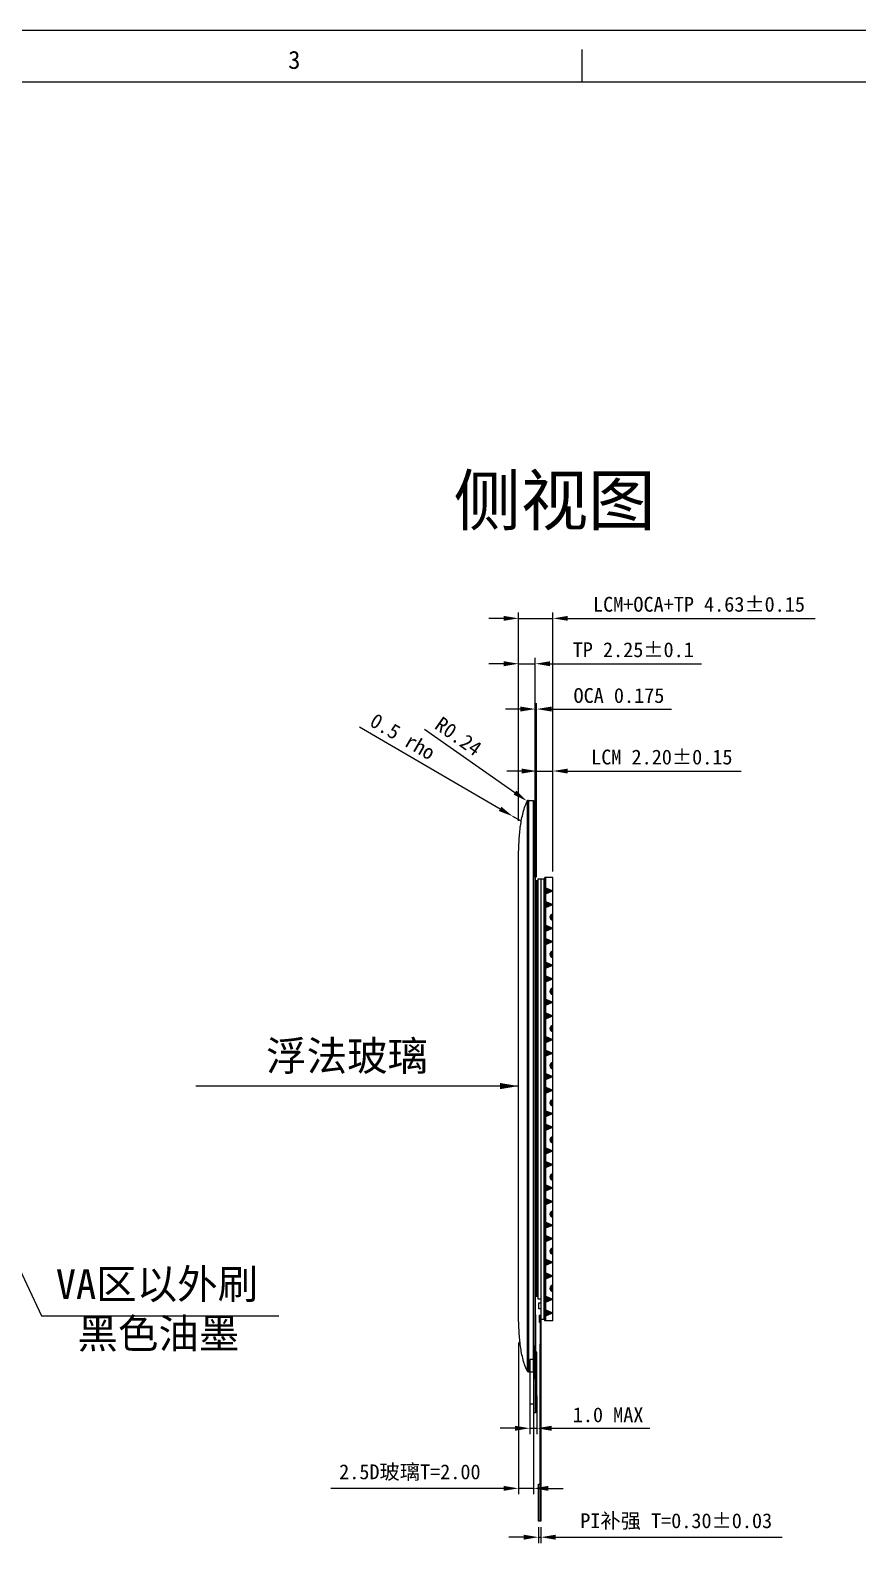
# Model space of a CAD drawing. Header units: millimetres. Extents: x 3346 to 4468, y 1053 to 1397.
# Drawn here: x 4145.8 to 4257.3, y 1193 to 1397 of the extents above; entities that cross this region are included whole.
import ezdxf

# ---------------------------------------------------------------- set-up
doc = ezdxf.new("R2010")
doc.units = ezdxf.units.MM
for name, color, linetype in [('', 7, 'Continuous'), ('02_ALL_AXES', 7, 'Continuous'), ('BL', 7, 'Continuous'), ('DIM', 3, 'Continuous'), ('LCD_FPC', 22, 'Continuous')]:
    doc.layers.add(name, color=color, linetype=linetype)
doc.styles.get("Standard").update_dxf_attribs({"font": 'txt', "bigfont": 'gbcbig.shx'})
doc.styles.add('WMF-ARIAL0', font='arial.ttf')
doc.styles.add('宋', font='')
doc.styles.add('宋体', font='')
doc.styles.get('宋').set_extended_font_data('SimSun')
doc.styles.get('宋体').set_extended_font_data('SimSun')
doc.dimstyles.new('ISO-25', dxfattribs={"dimtxt": 2.5, "dimasz": 2.5, "dimexe": 1.25, "dimexo": 0.625, "dimtad": 1, "dimtxsty": 'Standard', "dimcen": 2.5, "dimadec": 0, "dimazin": 0, "dimtfac": 1, "dimtmove": 0, "dimatfit": 3, "dimfxl": 1, "dimarcsym": 0})
doc.dimstyles.new('zengy', dxfattribs={"dimscale": 4, "dimtxt": 0.5, "dimasz": 0.5, "dimexe": 0.2, "dimexo": 0.2, "dimgap": 0.2, "dimtad": 1, "dimzin": 0, "dimdsep": 46, "dimtxsty": '宋体', "dimcen": 0.141421, "dimadec": 3, "dimazin": 0, "dimtfac": 1, "dimtmove": 0, "dimatfit": 3, "dimfxl": 0.2, "dimtolj": 1, "dimtzin": 0, "dimarcsym": 0})

# ---------------------------------------------------------------- blocks, each defined once
blk = doc.blocks.new('*D110')
at = {"layer": 'BL', "color": 0, "lineweight": -2, "ltscale": 5, "transparency": 16777216}
for p, q in [((4212.06, 1297.16), (4210.06, 1297.16)), ((4214.06, 1283.15), (4214.06, 1297.96)), ((4214.06, 1297.16), (4216.26, 1297.16)), ((4216.26, 1283.6), (4216.26, 1297.96)), ((4218.26, 1297.16), (4241.61, 1297.16))]:
    blk.add_line(p, q, dxfattribs=at)
at = {"layer": 'BL', "color": 0, "ltscale": 5, "transparency": 16777216}
for points in [[(4212.06, 1297.49), (4212.06, 1296.82), (4214.06, 1297.16)], [(4218.26, 1297.49), (4218.26, 1296.82), (4216.26, 1297.16)]]:
    blk.add_solid(points, dxfattribs=at)
at = {"layer": 'Defpoints', "color": 0, "ltscale": 5, "transparency": 16777216}
for p in [(4216.26, 1297.16), (4216.26, 1282.8), (4214.06, 1282.35)]:
    blk.add_point(p, dxfattribs=at)
at = {"layer": 'BL', "color": 0, "ltscale": 5, "transparency": 16777216, "insert": (4230.93, 1299.03), "char_height": 2, "attachment_point": 5, "style": '宋体'}
blk.add_mtext('\\A1;LCM 2.20%%P0.15', dxfattribs=at)
blk = doc.blocks.new('*D122')
at = {"layer": 'BL', "color": 0, "lineweight": -2, "ltscale": 5, "transparency": 16777216}
for p, q in [((4211.88, 1305.51), (4209.88, 1305.51)), ((4213.88, 1282.87), (4213.88, 1306.31)), ((4213.88, 1305.51), (4214.06, 1305.51)), ((4214.06, 1282.87), (4214.06, 1306.31)), ((4216.06, 1305.51), (4232.25, 1305.51))]:
    blk.add_line(p, q, dxfattribs=at)
at = {"layer": 'BL', "color": 0, "ltscale": 5, "transparency": 16777216}
for points in [[(4211.88, 1305.84), (4211.88, 1305.18), (4213.88, 1305.51)], [(4216.06, 1305.84), (4216.06, 1305.18), (4214.06, 1305.51)]]:
    blk.add_solid(points, dxfattribs=at)
at = {"layer": 'Defpoints', "color": 0, "ltscale": 5, "transparency": 16777216}
for p in [(4214.06, 1305.51), (4213.88, 1282.07), (4214.06, 1282.07)]:
    blk.add_point(p, dxfattribs=at)
at = {"layer": 'BL', "color": 0, "ltscale": 5, "transparency": 16777216, "insert": (4225.15, 1307.32), "char_height": 2, "attachment_point": 5, "style": '宋体'}
blk.add_mtext('\\A1;OCA 0.175', dxfattribs=at)
blk = doc.blocks.new('*D123')
at = {"layer": 'BL', "color": 0, "lineweight": -2, "ltscale": 5, "transparency": 16777216}
for p, q in [((4211.63, 1220.17), (4211.63, 1199.7)), ((4213.63, 1220.17), (4213.63, 1199.7)), ((4209.63, 1200.5), (4186.3, 1200.5)), ((4213.63, 1200.5), (4211.63, 1200.5)), ((4215.63, 1200.5), (4217.63, 1200.5))]:
    blk.add_line(p, q, dxfattribs=at)
at = {"layer": 'BL', "color": 0, "ltscale": 5, "transparency": 16777216}
for points in [[(4209.63, 1200.83), (4209.63, 1200.17), (4211.63, 1200.5)], [(4215.63, 1200.83), (4215.63, 1200.17), (4213.63, 1200.5)]]:
    blk.add_solid(points, dxfattribs=at)
at = {"layer": 'Defpoints', "color": 0, "ltscale": 5, "transparency": 16777216}
for p in [(4211.63, 1220.97), (4213.63, 1220.97), (4213.63, 1200.5)]:
    blk.add_point(p, dxfattribs=at)
at = {"layer": 'BL', "color": 0, "ltscale": 5, "transparency": 16777216, "insert": (4196.97, 1202.62), "char_height": 2, "attachment_point": 5, "style": '宋体'}
blk.add_mtext('\\A1;2.5D玻璃T=2.00', dxfattribs=at)
blk = doc.blocks.new('*D124')
at = {"layer": 'BL', "color": 0, "lineweight": -2, "ltscale": 5, "transparency": 16777216}
for p, q in [((4209.63, 1311.62), (4207.63, 1311.62)), ((4211.63, 1292.38), (4211.63, 1312.42)), ((4211.63, 1311.62), (4213.88, 1311.62)), ((4213.88, 1290.1), (4213.88, 1312.42)), ((4215.88, 1311.62), (4236.27, 1311.62))]:
    blk.add_line(p, q, dxfattribs=at)
at = {"layer": 'BL', "color": 0, "ltscale": 5, "transparency": 16777216}
for points in [[(4209.63, 1311.95), (4209.63, 1311.28), (4211.63, 1311.62)], [(4215.88, 1311.95), (4215.88, 1311.28), (4213.88, 1311.62)]]:
    blk.add_solid(points, dxfattribs=at)
at = {"layer": 'Defpoints', "color": 0, "ltscale": 5, "transparency": 16777216}
for p in [(4213.88, 1311.62), (4211.63, 1291.58), (4213.88, 1289.3)]:
    blk.add_point(p, dxfattribs=at)
at = {"layer": 'BL', "color": 0, "ltscale": 5, "transparency": 16777216, "insert": (4227.08, 1313.49), "char_height": 2, "attachment_point": 5, "style": '宋体'}
blk.add_mtext('\\A1;TP 2.25%%P0.1', dxfattribs=at)
blk = doc.blocks.new('*D125')
at = {"layer": 'BL', "color": 0, "lineweight": -2, "ltscale": 5, "transparency": 16777216}
for p, q in [((4209.63, 1317.73), (4207.63, 1317.73)), ((4211.63, 1290.46), (4211.63, 1318.53)), ((4211.63, 1317.73), (4216.26, 1317.73)), ((4216.26, 1290.46), (4216.26, 1318.53)), ((4218.26, 1317.73), (4251.62, 1317.73))]:
    blk.add_line(p, q, dxfattribs=at)
at = {"layer": 'BL', "color": 0, "ltscale": 5, "transparency": 16777216}
for points in [[(4209.63, 1318.06), (4209.63, 1317.4), (4211.63, 1317.73)], [(4218.26, 1318.06), (4218.26, 1317.4), (4216.26, 1317.73)]]:
    blk.add_solid(points, dxfattribs=at)
at = {"layer": 'Defpoints', "color": 0, "ltscale": 5, "transparency": 16777216}
for p in [(4216.26, 1317.73), (4211.63, 1289.66), (4216.26, 1289.66)]:
    blk.add_point(p, dxfattribs=at)
at = {"layer": 'BL', "color": 0, "ltscale": 5, "transparency": 16777216, "insert": (4235.94, 1319.61), "char_height": 2, "attachment_point": 5, "style": '宋体'}
blk.add_mtext('\\A1;LCM+OCA+TP 4.63%%P0.15', dxfattribs=at)
blk = doc.blocks.new('*D127')
at = {"layer": 'BL', "color": 0, "lineweight": -2, "ltscale": 5, "transparency": 16777216}
for p, q in [((4214.31, 1195.28), (4214.31, 1193.12)), ((4214.61, 1195.28), (4214.61, 1193.12)), ((4212.31, 1193.92), (4210.31, 1193.92)), ((4214.31, 1193.92), (4214.61, 1193.92)), ((4216.61, 1193.92), (4247.13, 1193.92))]:
    blk.add_line(p, q, dxfattribs=at)
at = {"layer": 'BL', "color": 0, "ltscale": 5, "transparency": 16777216}
for points in [[(4212.31, 1194.25), (4212.31, 1193.59), (4214.31, 1193.92)], [(4216.61, 1194.25), (4216.61, 1193.59), (4214.61, 1193.92)]]:
    blk.add_solid(points, dxfattribs=at)
at = {"layer": 'Defpoints', "color": 0, "ltscale": 5, "transparency": 16777216}
for p in [(4214.31, 1196.08), (4214.61, 1196.08), (4214.61, 1193.92)]:
    blk.add_point(p, dxfattribs=at)
at = {"layer": 'BL', "color": 0, "ltscale": 5, "transparency": 16777216, "insert": (4232.87, 1196.02), "char_height": 2, "attachment_point": 5, "style": '宋体'}
blk.add_mtext('\\A1;PI补强 T=0.30%%P0.03', dxfattribs=at)
blk = doc.blocks.new('*D137')
at = {"layer": 'BL', "color": 0, "lineweight": -2, "ltscale": 5, "transparency": 16777216}
for p, q in [((4190.19, 1303.1), (4209.13, 1292.06)), ((4211.98, 1290.4), (4210.86, 1291.05))]:
    blk.add_line(p, q, dxfattribs=at)
at = {"layer": 'BL', "color": 0, "ltscale": 5, "transparency": 16777216}
blk.add_solid([(4209.3, 1292.35), (4208.96, 1291.77), (4210.86, 1291.05)], dxfattribs=at)
at = {"layer": 'Defpoints', "color": 0, "ltscale": 5, "transparency": 16777216}
for p in [(4210.86, 1291.05), (4211.98, 1290.4)]:
    blk.add_point(p, dxfattribs=at)
at = {"layer": 'BL', "color": 0, "ltscale": 5, "transparency": 16777216, "insert": (4196, 1301.8), "char_height": 2, "attachment_point": 5, "rotation": 329.7623, "style": '宋体'}
blk.add_mtext('\\A1;0.5 rho', dxfattribs=at)
blk = doc.blocks.new('*D151')
at = {"layer": 'BL', "color": 0, "lineweight": -2, "ltscale": 5, "transparency": 16777216}
for p, q in [((4198.96, 1302.81), (4211.14, 1294.26)), ((4212.97, 1292.97), (4212.77, 1293.11))]:
    blk.add_line(p, q, dxfattribs=at)
at = {"layer": 'BL', "color": 0, "ltscale": 5, "transparency": 16777216}
blk.add_solid([(4211.33, 1294.53), (4210.94, 1293.98), (4212.77, 1293.11)], dxfattribs=at)
at = {"layer": 'Defpoints', "color": 0, "ltscale": 5, "transparency": 16777216}
for p in [(4212.77, 1293.11), (4212.97, 1292.97)]:
    blk.add_point(p, dxfattribs=at)
at = {"layer": 'BL', "color": 0, "ltscale": 5, "transparency": 16777216, "insert": (4203.5, 1301.83), "char_height": 2, "attachment_point": 5, "rotation": 324.8946, "style": '宋体'}
blk.add_mtext('\\A1;R0.24', dxfattribs=at)
blk = doc.blocks.new('*D153')
at = {"layer": 'BL', "color": 0, "lineweight": -2, "ltscale": 5, "transparency": 16777216}
for p, q in [((4213.14, 1212.98), (4213.14, 1207.8)), ((4214.08, 1212.98), (4214.08, 1207.8)), ((4211.14, 1208.6), (4209.14, 1208.6)), ((4213.14, 1208.6), (4214.08, 1208.6)), ((4216.08, 1208.6), (4229.3, 1208.6))]:
    blk.add_line(p, q, dxfattribs=at)
at = {"layer": 'BL', "color": 0, "ltscale": 5, "transparency": 16777216}
for points in [[(4211.14, 1208.93), (4211.14, 1208.26), (4213.14, 1208.6)], [(4216.08, 1208.93), (4216.08, 1208.26), (4214.08, 1208.6)]]:
    blk.add_solid(points, dxfattribs=at)
at = {"layer": 'Defpoints', "color": 0, "ltscale": 5, "transparency": 16777216}
for p in [(4213.14, 1213.78), (4214.08, 1213.78), (4214.08, 1208.6)]:
    blk.add_point(p, dxfattribs=at)
at = {"layer": 'BL', "color": 0, "ltscale": 5, "transparency": 16777216, "insert": (4223.69, 1210.4), "char_height": 2, "attachment_point": 5, "style": '宋体'}
blk.add_mtext('\\A1;1.0 MAX', dxfattribs=at)

msp = doc.modelspace()

# ---------------------------------------------------------------- hatches: boundary and pattern name
at = {"layer": 'DIM'}
for points in [[(4216.2559, 1277.068), (4216.2559, 1277.868, 1)], [(4216.2559, 1272.0663), (4216.2559, 1272.8663, 1)], [(4216.2559, 1267.0645), (4216.2559, 1267.8645, 1)], [(4216.2559, 1262.0627), (4216.2559, 1262.8627, 1)], [(4216.2559, 1257.061), (4216.2559, 1257.861, 1)], [(4216.2559, 1252.0592), (4216.2559, 1252.8592, 1)], [(4216.2559, 1247.0574), (4216.2559, 1247.8574, 1)], [(4216.2559, 1242.0556), (4216.2559, 1242.8556, 1)], [(4216.2559, 1237.0539), (4216.2559, 1237.8539, 1)], [(4216.2559, 1232.0521), (4216.2559, 1232.8521, 1)], [(4216.2559, 1227.0503), (4216.2559, 1227.8503, 1)]]:
    msp.add_hatch(color=0, dxfattribs=at).paths.add_polyline_path(points)
at = {"layer": 'LCD_FPC'}
for points in [[(4215.3559, 1282.7953), (4215.1559, 1282.7953), (4215.1559, 1281.4485), (4215.3559, 1281.3673)], [(4215.1559, 1280.5545), (4216.2559, 1281.0015), (4215.1559, 1281.4485)], [(4215.3559, 1280.6358), (4215.1559, 1280.5545), (4215.1559, 1279.6173), (4215.3559, 1279.536)], [(4215.1559, 1279.6173), (4215.1559, 1278.7232), (4216.2559, 1279.1702)], [(4215.3559, 1278.8045), (4215.1559, 1278.7232), (4215.1559, 1276.4468), (4215.3559, 1276.3655)], [(4215.3559, 1276.3655), (4215.1559, 1276.4468), (4215.1559, 1275.5527), (4215.3559, 1275.634)], [(4215.1559, 1276.4468), (4215.1559, 1275.5527), (4216.2559, 1275.9997)], [(4215.3559, 1275.634), (4215.1559, 1275.5527), (4215.1559, 1274.6155), (4215.3559, 1274.5342)], [(4215.1559, 1274.6155), (4215.1559, 1273.7214), (4216.2559, 1274.1685)], [(4215.3559, 1273.8027), (4215.1559, 1273.7214), (4215.1559, 1271.445), (4215.3559, 1271.3637)], [(4215.1559, 1271.445), (4215.1559, 1270.5509), (4216.2559, 1270.998)], [(4215.3559, 1270.6322), (4215.1559, 1270.5509), (4215.1559, 1269.6137), (4215.3559, 1269.5324)], [(4215.1559, 1269.6137), (4215.1559, 1268.7197), (4216.2559, 1269.1667)], [(4215.3559, 1268.8009), (4215.1559, 1268.7197), (4215.1559, 1266.4432), (4215.3559, 1266.362)], [(4215.1559, 1266.4432), (4215.1559, 1265.5492), (4216.2559, 1265.9962)], [(4215.3559, 1265.6304), (4215.1559, 1265.5492), (4215.1559, 1264.6119), (4215.3559, 1264.5307)], [(4215.1559, 1264.6119), (4215.1559, 1263.7179), (4216.2559, 1264.1649)], [(4215.3559, 1263.7992), (4215.1559, 1263.7179), (4215.1559, 1261.4415), (4215.3559, 1261.3602)], [(4215.1559, 1261.4415), (4215.1559, 1260.5474), (4216.2559, 1260.9944)], [(4215.3559, 1260.6287), (4215.1559, 1260.5474), (4215.1559, 1259.6102), (4215.3559, 1259.5289)], [(4215.1559, 1259.6102), (4215.1559, 1258.7161), (4216.2559, 1259.1631)], [(4215.3559, 1258.7974), (4215.1559, 1258.7161), (4215.1559, 1256.4397), (4215.3559, 1256.3584)], [(4215.1559, 1256.4397), (4215.1559, 1255.5456), (4216.2559, 1255.9927)], [(4215.3559, 1255.6269), (4215.1559, 1255.5456), (4215.1559, 1254.6084), (4215.3559, 1254.5271)], [(4215.1559, 1254.6084), (4215.1559, 1253.7143), (4216.2559, 1254.1614)], [(4215.3559, 1253.7956), (4215.1559, 1253.7143), (4215.1559, 1251.4379), (4215.3559, 1251.3566)], [(4215.1559, 1251.4379), (4215.1559, 1250.5439), (4216.2559, 1250.9909)], [(4215.3559, 1250.6251), (4215.1559, 1250.5439), (4215.1559, 1249.6066), (4215.3559, 1249.5254)], [(4215.1559, 1249.6066), (4215.1559, 1248.7126), (4216.2559, 1249.1596)], [(4215.3559, 1248.7939), (4215.1559, 1248.7126), (4215.1559, 1246.4361), (4215.3559, 1246.3549)], [(4215.1559, 1246.4361), (4215.1559, 1245.5421), (4216.2559, 1245.9891)], [(4215.3559, 1245.6234), (4215.1559, 1245.5421), (4215.1559, 1244.6049), (4215.3559, 1244.5236)], [(4215.1559, 1244.6049), (4215.1559, 1243.7108), (4216.2559, 1244.1578)], [(4215.3559, 1243.7921), (4215.1559, 1243.7108), (4215.1559, 1241.4344), (4215.3559, 1241.3531)], [(4215.1559, 1241.4344), (4215.1559, 1240.5403), (4216.2559, 1240.9873)], [(4215.3559, 1240.6216), (4215.1559, 1240.5403), (4215.1559, 1239.6031), (4215.3559, 1239.5218)], [(4215.1559, 1239.6031), (4215.1559, 1238.709), (4216.2559, 1239.1561)], [(4215.3559, 1238.7903), (4215.1559, 1238.709), (4215.1559, 1236.4326), (4215.3559, 1236.3513)], [(4215.1559, 1236.4326), (4215.1559, 1235.5385), (4216.2559, 1235.9856)], [(4215.3559, 1235.6198), (4215.1559, 1235.5385), (4215.1559, 1234.6013), (4215.3559, 1234.52)], [(4215.1559, 1234.6013), (4215.1559, 1233.7073), (4216.2559, 1234.1543)], [(4215.3559, 1233.7885), (4215.1559, 1233.7073), (4215.1559, 1231.4308), (4215.3559, 1231.3496)], [(4215.1559, 1231.4308), (4215.1559, 1230.5368), (4216.2559, 1230.9838)], [(4215.3559, 1230.6181), (4215.1559, 1230.5368), (4215.1559, 1229.5996), (4215.3559, 1229.5183)], [(4215.1559, 1229.5996), (4215.1559, 1228.7055), (4216.2559, 1229.1525)], [(4215.3559, 1228.7868), (4215.1559, 1228.7055), (4215.1559, 1226.4291), (4215.3559, 1226.3478)], [(4215.1559, 1226.4291), (4215.1559, 1225.535), (4216.2559, 1225.982)], [(4215.3559, 1225.6163), (4215.1559, 1225.535), (4215.1559, 1224.5978), (4215.3559, 1224.5165)], [(4215.1559, 1224.5978), (4215.1559, 1223.7037), (4216.2559, 1224.1508)], [(4215.3559, 1223.785), (4215.1559, 1223.7037), (4215.1559, 1223.086), (4215.3559, 1223.086)]]:
    msp.add_hatch(color=0, dxfattribs=at).paths.add_polyline_path(points)

# ---------------------------------------------------------------- linework, layer by layer
at = {"layer": '', "color": 6}
for p, q in [((4214.2059, 1282.3458), (4214.0559, 1282.3458)), ((4214.0559, 1282.3458), (4214.0559, 1226.3358)), ((4215.0059, 1282.3458), (4215.1559, 1282.3458)), ((4214.2059, 1226.3358), (4214.0559, 1226.3358)), ((4215.1559, 1226.3358), (4215.0059, 1226.3358))]:
    msp.add_line(p, q, dxfattribs=at)
at = {"layer": '', "color": 4}
for p, q in [((4214.2059, 1282.6456), (4215.0059, 1282.6456)), ((4214.2059, 1282.6456), (4214.2059, 1226.0358)), ((4214.6059, 1282.6456), (4214.6059, 1223.2858)), ((4215.0059, 1282.6456), (4215.0059, 1223.2858)), ((4214.2059, 1226.0358), (4214.6059, 1226.0358)), ((4214.6059, 1223.2858), (4215.0059, 1223.2858))]:
    msp.add_line(p, q, dxfattribs=at)
at = {"layer": ''}
for p, q in [((4215.1559, 1282.3458), (4215.1559, 1226.3358)), ((4214.5459, 1223.8569), (4214.6059, 1223.8569))]:
    msp.add_line(p, q, dxfattribs=at)
at = {"layer": '', "color": 30}
for p, q in [((4214.5459, 1223.8569), (4214.5459, 1219.9438)), ((4214.6059, 1223.8569), (4214.6059, 1196.0774)), ((4214.4859, 1219.9438), (4214.4859, 1196.0774)), ((4214.5459, 1219.9438), (4214.4859, 1219.9438)), ((4214.6059, 1196.0774), (4214.4859, 1196.0774))]:
    msp.add_line(p, q, dxfattribs=at)
at = {"layer": '', "color": 4}
msp.add_lwpolyline([(4214.3559, 1225.4858), (4214.6059, 1225.4858), (4214.6059, 1224.6858), (4214.3559, 1224.6858)], close=True, dxfattribs=at)
at = {"layer": ''}
msp.add_lwpolyline([(4214.4459, 1223.8569), (4214.5459, 1223.8569), (4214.5459, 1222.8569), (4214.4459, 1222.8569)], close=True, dxfattribs=at)
at = {"layer": '', "color": 30}
msp.add_lwpolyline([(4214.3059, 1201.0774), (4214.4859, 1201.0774), (4214.4859, 1196.0774), (4214.3059, 1196.0774)], close=True, dxfattribs=at)
at = {"color": 7, "linetype": 'Continuous'}
msp.add_line((3972.1582, 1396.9748), (4467.6288, 1396.9748), dxfattribs=at)
at = {"linetype": 'Continuous'}
for p, q in [((4220.2085, 1390.0292), (4220.2085, 1394.3702)), ((3979.1038, 1390.0292), (4460.6832, 1390.0292))]:
    msp.add_line(p, q, dxfattribs=at)
at = {"color": 8, "linetype": 'Continuous'}
msp.add_line((4212.7599, 1293.0878), (4212.7599, 1216.3238), dxfattribs=at)
at = {"color": 3}
msp.add_line((4212.9423, 1293.2058), (4212.9399, 1293.2058), dxfattribs=at)
at = {"color": 8}
msp.add_line((4212.9423, 1293.2058), (4213.6309, 1293.2058), dxfattribs=at)
at = {"color": 2}
for p, q in [((4214.0559, 1282.3458), (4213.8809, 1282.3458)), ((4213.8809, 1282.3458), (4213.8809, 1226.3358)), ((4214.0559, 1226.3358), (4213.8809, 1226.3358))]:
    msp.add_line(p, q, dxfattribs=at)
at = {"color": 30}
for p, q in [((4213.8809, 1223.8788), (4213.8809, 1210.6638)), ((4213.7309, 1210.6638), (4213.7559, 1219.7058)), ((4213.8809, 1210.6638), (4213.7309, 1210.6638))]:
    msp.add_line(p, q, dxfattribs=at)
at = {"color": 3}
msp.add_lwpolyline([(4213.6309, 1219.7058), (4213.8809, 1219.7058), (4213.8809, 1289.7058), (4213.6309, 1289.7058)], close=True, dxfattribs=at)
at = {"color": 30}
msp.add_lwpolyline([(4213.1426, 1211.8804), (4213.7426, 1211.8804), (4213.7426, 1217.8804), (4213.1426, 1217.8804)], close=True, dxfattribs=at)
at = {"color": 4}
msp.add_lwpolyline([(4213.8809, 1210.8711), (4214.0809, 1210.8711), (4214.0809, 1218.8711), (4213.8809, 1218.8711)], close=True, dxfattribs=at)
at = {"color": 8, "linetype": 'Continuous'}
for centre, start, end in [((4212.9655, 1292.969), 95.631634, 149.968656), ((4212.9655, 1216.4426), 210.031344, 264.368366)]:
    msp.add_arc(centre, 0.2374, start, end, dxfattribs=at)
msp.add_open_spline([(4212.7599, 1216.3238), (4212.5115, 1216.8763), (4212.1398, 1218.0512), (4211.8204, 1219.8831), (4211.6604, 1221.7773), (4211.6309, 1223.0583), (4211.6309, 1223.7058), (4211.6309, 1244.3724), (4211.6309, 1265.0391), (4211.6309, 1285.7058), (4211.6309, 1286.3533), (4211.6604, 1287.6343), (4211.8204, 1289.5284), (4212.1398, 1291.3604), (4212.5115, 1292.5353), (4212.7599, 1293.0878)], degree=3, knots=[2.14821833, 2.14821833, 2.14821833, 2.14821833, 2.39008149, 2.63688327, 2.88972395, 3.14821833, 3.14821833, 3.14821833, 4.14821833, 4.14821833, 4.14821833, 4.40671272, 4.6595534, 4.90635517, 5.14821833, 5.14821833, 5.14821833, 5.14821833], dxfattribs=at)
for points in [[(4212.9423, 1293.2058), (4212.9423, 1267.5391), (4212.9423, 1241.8724), (4212.9423, 1216.2058)], [(4212.9423, 1293.2058), (4213.1719, 1293.2058), (4213.4014, 1293.2058), (4213.6309, 1293.2058)], [(4213.6309, 1293.2058), (4213.6309, 1267.5391), (4213.6309, 1241.8724), (4213.6309, 1216.2058)], [(4213.6309, 1216.2058), (4213.6309, 1241.8724), (4213.6309, 1267.5391), (4213.6309, 1293.2058)]]:
    msp.add_open_spline(points, degree=3, dxfattribs=at)
at = {"layer": '02_ALL_AXES', "color": 8, "linetype": 'Continuous'}
msp.add_line((4212.9423, 1216.2058), (4213.6309, 1216.2058), dxfattribs=at)
at = {"layer": 'DIM', "color": 0}
for p, q in [((4215.1559, 1223.086), (4215.1559, 1282.7953)), ((4215.1559, 1281.4485), (4216.2559, 1281.0015)), ((4215.1559, 1280.5545), (4216.2559, 1281.0015)), ((4215.1559, 1279.6173), (4216.2559, 1279.1702)), ((4215.1559, 1278.7232), (4216.2559, 1279.1702)), ((4215.1559, 1276.4468), (4216.2559, 1275.9997)), ((4215.1559, 1275.5527), (4216.2559, 1275.9997)), ((4215.1559, 1274.6155), (4216.2559, 1274.1685)), ((4215.1559, 1273.7214), (4216.2559, 1274.1685)), ((4215.1559, 1271.445), (4216.2559, 1270.998)), ((4215.1559, 1270.5509), (4216.2559, 1270.998)), ((4215.1559, 1269.6137), (4216.2559, 1269.1667)), ((4215.1559, 1268.7197), (4216.2559, 1269.1667)), ((4215.1559, 1266.4432), (4216.2559, 1265.9962)), ((4215.1559, 1265.5492), (4216.2559, 1265.9962)), ((4215.1559, 1264.6119), (4216.2559, 1264.1649)), ((4215.1559, 1263.7179), (4216.2559, 1264.1649)), ((4215.1559, 1261.4415), (4216.2559, 1260.9944)), ((4215.1559, 1260.5474), (4216.2559, 1260.9944)), ((4215.1559, 1259.6102), (4216.2559, 1259.1631)), ((4215.1559, 1258.7161), (4216.2559, 1259.1631)), ((4215.1559, 1256.4397), (4216.2559, 1255.9927)), ((4215.1559, 1255.5456), (4216.2559, 1255.9927)), ((4215.1559, 1254.6084), (4216.2559, 1254.1614)), ((4215.1559, 1253.7143), (4216.2559, 1254.1614)), ((4215.1559, 1251.4379), (4216.2559, 1250.9909)), ((4215.1559, 1250.5439), (4216.2559, 1250.9909)), ((4215.1559, 1249.6066), (4216.2559, 1249.1596)), ((4215.1559, 1248.7126), (4216.2559, 1249.1596)), ((4215.1559, 1246.4361), (4216.2559, 1245.9891)), ((4215.1559, 1245.5421), (4216.2559, 1245.9891)), ((4215.1559, 1244.6049), (4216.2559, 1244.1578)), ((4215.1559, 1243.7108), (4216.2559, 1244.1578)), ((4215.1559, 1241.4344), (4216.2559, 1240.9873)), ((4215.1559, 1240.5403), (4216.2559, 1240.9873)), ((4215.1559, 1239.6031), (4216.2559, 1239.1561)), ((4215.1559, 1238.709), (4216.2559, 1239.1561)), ((4215.1559, 1236.4326), (4216.2559, 1235.9856)), ((4215.1559, 1235.5385), (4216.2559, 1235.9856)), ((4215.1559, 1234.6013), (4216.2559, 1234.1543)), ((4215.1559, 1233.7073), (4216.2559, 1234.1543)), ((4215.1559, 1231.4308), (4216.2559, 1230.9838)), ((4215.1559, 1230.5368), (4216.2559, 1230.9838)), ((4215.1559, 1229.5996), (4216.2559, 1229.1525)), ((4215.1559, 1228.7055), (4216.2559, 1229.1525)), ((4215.1559, 1226.4291), (4216.2559, 1225.982)), ((4215.1559, 1225.535), (4216.2559, 1225.982)), ((4215.1559, 1224.5978), (4216.2559, 1224.1508)), ((4215.1559, 1223.7037), (4216.2559, 1224.1508))]:
    msp.add_line(p, q, dxfattribs=at)
at = {"layer": 'DIM', "color": 4}
for p, q in [((4216.2559, 1282.7953), (4215.3559, 1282.7953)), ((4216.2559, 1223.086), (4216.2559, 1282.7953)), ((4216.2559, 1223.086), (4215.3559, 1223.086))]:
    msp.add_line(p, q, dxfattribs=at)
at = {"layer": 'DIM', "color": 0}
for centre in [(4216.2559, 1277.468), (4216.2559, 1272.4663), (4216.2559, 1267.4645), (4216.2559, 1262.4627), (4216.2559, 1257.461), (4216.2559, 1252.4592), (4216.2559, 1247.4574), (4216.2559, 1242.4556), (4216.2559, 1237.4539), (4216.2559, 1232.4521), (4216.2559, 1227.4503)]:
    msp.add_arc(centre, 0.4, 90, 270, dxfattribs=at)
at = {"layer": 'LCD_FPC', "color": 0}
for p, q in [((4215.3559, 1282.7953), (4215.1559, 1282.7953)), ((4215.3559, 1223.086), (4215.1559, 1223.086))]:
    msp.add_line(p, q, dxfattribs=at)

# ---------------------------------------------------------------- texts
at = {"color": 4, "linetype": 'Continuous', "style": '宋体'}
msp.add_text('3', height=2.431, dxfattribs=at).set_placement((4180.5668, 1391.7732))
at = {"insert": (4202.8654, 1336.9545), "char_height": 6.648901, "width": 28.943448, "attachment_point": 1, "style": 'WMF-ARIAL0'}
msp.add_mtext('{\\fKaiTi_GB2312|b0|i0|c134|p49;侧视图}', dxfattribs=at)
at = {"color": 3, "char_height": 4, "attachment_point": 1, "style": '宋'}
for s, width, insert in [('\\pi8.13513;浮法玻璃', 38.594273, (4169.4607, 1260.7765)), ('\\pi1.15156;VA区以外刷\\P\\pi4.06777;黑色油墨', 30.347821, (4148.0994, 1230.034))]:
    msp.add_mtext_dynamic_manual_height_columns(s, width=width, gutter_width=12.5, heights=[0], dxfattribs=dict(at, insert=insert))

# ---------------------------------------------------------------- dimensions: what is measured, and where the dimension line sits
at = {"layer": 'BL', "color": 3, "ltscale": 5}
for base, p1, p2, text, picture, middle in [((4216.2559449045, 1317.7313926448), (4211.6309449046, 1289.6584031658), (4216.2559449045, 1289.6584031658), 'LCM+OCA+TP <>%%P0.15', '*D125', (4235.9386264688, 1319.6096049353)), ((4214.0809, 1208.598), (4213.1426, 1213.7849), (4214.0809, 1213.7849), '1.0 MAX', '*D153', (4223.691, 1210.4036)), ((4214.6059, 1193.9201), (4214.3059, 1196.0774), (4214.6059, 1196.0774), 'PI补强 T=<>%%P0.03', '*D127', (4232.8696, 1196.0218))]:
    dim = msp.add_linear_dim(base=base, p1=p1, p2=p2, text=text, dimstyle='zengy', override={"dimtp": 0.2, "dimtm": 0.2, "dimfxl": 0.5}, dxfattribs=at)
    dim.commit()
    dim.dimension.update_dxf_attribs({"geometry": picture, "text_midpoint": middle})
for base, p1, p2, text, picture, middle in [((4213.8809, 1311.6156), (4211.6309, 1291.5767), (4213.8809, 1289.2975), 'TP <>%%P0.1', '*D124', (4227.0776, 1311.6156)), ((4214.0559, 1305.5096), (4213.8809, 1282.0711), (4214.0559, 1282.0711), 'OCA 0.175', '*D122', (4225.152, 1305.5096)), ((4216.2559, 1297.1561), (4214.0559, 1282.3458), (4216.2559, 1282.7953), 'LCM <>%%P0.15', '*D110', (4230.933, 1297.1561)), ((4213.6309, 1200.4985), (4211.6309, 1220.9734), (4213.6309, 1220.9734), '2.5D玻璃T=<>', '*D123', (4196.965, 1200.4985))]:
    dim = msp.add_linear_dim(base=base, p1=p1, p2=p2, text=text, dimstyle='zengy', override={"dimtp": 0.2, "dimtm": 0.2, "dimfxl": 0.5}, dxfattribs=at)
    dim.commit()
    dim.dimension.update_dxf_attribs({"geometry": picture, "text_midpoint": middle, "dimtype": 160})
dim = msp.add_radius_dim(center=(4211.9806, 1290.3983), mpoint=(4210.8574, 1291.053), text='0.5 rho', dimstyle='zengy', override={"dimtp": 0.2, "dimtm": 0.2, "dimfxl": 0.5}, dxfattribs=at)
dim.commit()
dim.dimension.update_dxf_attribs({"geometry": '*D137', "text_midpoint": (4195.0908, 1300.2432), "dimtype": 164})
dim = msp.add_radius_dim(center=(4212.9655, 1292.969), mpoint=(4212.7713, 1293.1055), dimstyle='zengy', override={"dimtp": 0.2, "dimtm": 0.2, "dimfxl": 0.5}, dxfattribs=at)
dim.commit()
dim.dimension.update_dxf_attribs({"geometry": '*D151', "text_midpoint": (4202.4618, 1300.3526), "dimtype": 164})

# ---------------------------------------------------------------- leaders
at = {"color": 3}
for points in [[(4132.8002, 1254.6894), (4147.2994, 1223.754), (4179.2996, 1223.754)], [(4211.6309, 1254.7058), (4168.1114, 1254.7058)]]:
    msp.add_leader(points, dimstyle='ISO-25', override={"dimgap": 0.625, "dimtad": 0}, dxfattribs=at)

doc.saveas('drawing.dxf')
